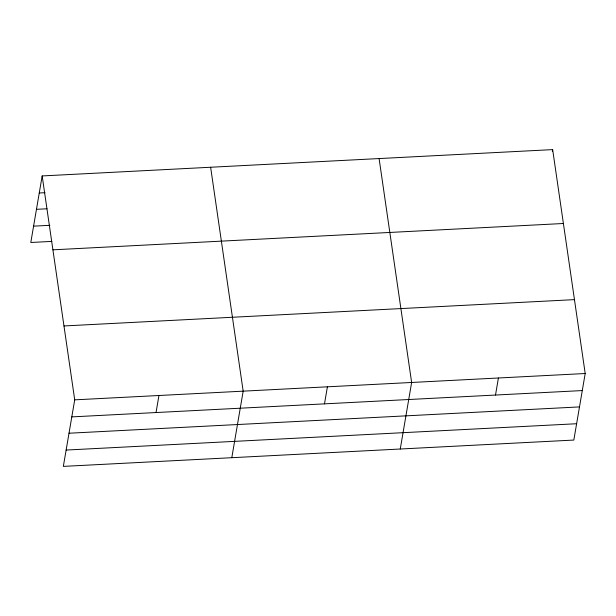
<?xml version="1.0" encoding="UTF-8"?>
<svg xmlns="http://www.w3.org/2000/svg" width="616" height="616" viewBox="0 0 616 616"><rect width="100%" height="100%" fill="white"/><g stroke="black" fill="none" stroke-linecap="round" stroke-linejoin="round"><path stroke-width="0.92" d="M42.173 175.937L74.713 399.846L63.34 466.389L573.827 440.063L585.2 373.519L552.66 149.611L42.173 175.937L30.8 242.481L51.859 241.395M156.033 412.551L158.943 395.503M231.801 457.703L243.174 391.16L210.634 167.252M324.493 403.865L327.404 386.817M400.261 449.018L411.634 382.474L379.094 158.558M495.503 395.048L498.421 377.993M552.336 151.505L552.66 149.611M39.262 192.985L45.007 192.692M36.467 209.317L47.001 208.778M33.595 226.149L49.865 225.31M52.914 249.827L563.394 223.5M63.979 325.956L574.458 299.63M74.713 399.846L585.2 373.519M71.802 416.893L582.289 390.567M69.007 433.225L579.494 406.907M66.135 450.057L576.615 423.731"/></g></svg>
